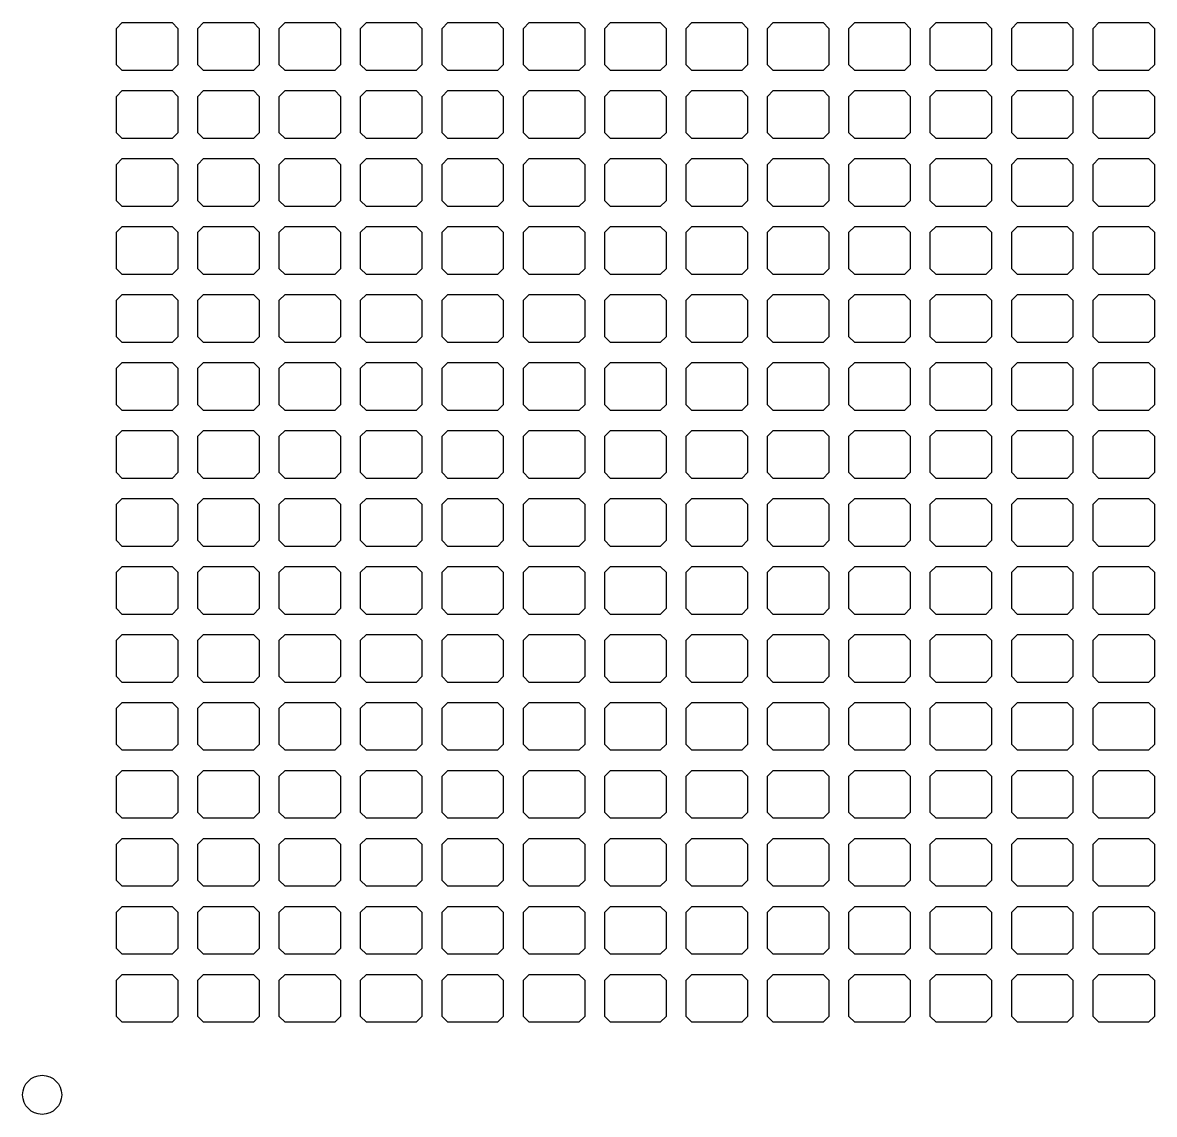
# Model space of a CAD drawing. Extents: x -774 to -659, y 133 to 248.
# Drawn here: x -773.8 to -714.7, y 132.7 to 189.7 of the extents above; entities that cross this region are included whole.
import ezdxf

# ---------------------------------------------------------------- set-up
doc = ezdxf.new("R2010")
doc.units = 0

msp = doc.modelspace()

# ---------------------------------------------------------------- linework, layer by layer
at = {"color": 1}
for points in [[(-768.618, 189.69), (-766.018, 189.69), (-765.718, 189.39), (-765.718, 187.49), (-766.018, 187.19), (-768.618, 187.19), (-768.918, 187.49), (-768.918, 189.39), (-768.618, 189.69)], [(-764.368, 189.69), (-761.768, 189.69), (-761.468, 189.39), (-761.468, 187.49), (-761.768, 187.19), (-764.368, 187.19), (-764.668, 187.49), (-764.668, 189.39), (-764.368, 189.69)], [(-760.118, 189.69), (-757.518, 189.69), (-757.218, 189.39), (-757.218, 187.49), (-757.518, 187.19), (-760.118, 187.19), (-760.418, 187.49), (-760.418, 189.39), (-760.118, 189.69)], [(-755.868, 189.69), (-753.268, 189.69), (-752.968, 189.39), (-752.968, 187.49), (-753.268, 187.19), (-755.868, 187.19), (-756.168, 187.49), (-756.168, 189.39), (-755.868, 189.69)], [(-751.618, 189.69), (-749.018, 189.69), (-748.718, 189.39), (-748.718, 187.49), (-749.018, 187.19), (-751.618, 187.19), (-751.918, 187.49), (-751.918, 189.39), (-751.618, 189.69)], [(-747.368, 189.69), (-744.768, 189.69), (-744.468, 189.39), (-744.468, 187.49), (-744.768, 187.19), (-747.368, 187.19), (-747.668, 187.49), (-747.668, 189.39), (-747.368, 189.69)], [(-743.118, 189.69), (-740.518, 189.69), (-740.218, 189.39), (-740.218, 187.49), (-740.518, 187.19), (-743.118, 187.19), (-743.418, 187.49), (-743.418, 189.39), (-743.118, 189.69)], [(-738.868, 189.69), (-736.268, 189.69), (-735.968, 189.39), (-735.968, 187.49), (-736.268, 187.19), (-738.868, 187.19), (-739.168, 187.49), (-739.168, 189.39), (-738.868, 189.69)], [(-734.618, 189.69), (-732.018, 189.69), (-731.718, 189.39), (-731.718, 187.49), (-732.018, 187.19), (-734.618, 187.19), (-734.918, 187.49), (-734.918, 189.39), (-734.618, 189.69)], [(-730.368, 189.69), (-727.768, 189.69), (-727.468, 189.39), (-727.468, 187.49), (-727.768, 187.19), (-730.368, 187.19), (-730.668, 187.49), (-730.668, 189.39), (-730.368, 189.69)], [(-726.118, 189.69), (-723.518, 189.69), (-723.218, 189.39), (-723.218, 187.49), (-723.518, 187.19), (-726.118, 187.19), (-726.418, 187.49), (-726.418, 189.39), (-726.118, 189.69)], [(-721.868, 189.69), (-719.268, 189.69), (-718.968, 189.39), (-718.968, 187.49), (-719.268, 187.19), (-721.868, 187.19), (-722.168, 187.49), (-722.168, 189.39), (-721.868, 189.69)], [(-717.618, 189.69), (-715.018, 189.69), (-714.718, 189.39), (-714.718, 187.49), (-715.018, 187.19), (-717.618, 187.19), (-717.918, 187.49), (-717.918, 189.39), (-717.618, 189.69)], [(-768.618, 186.14), (-766.018, 186.14), (-765.718, 185.84), (-765.718, 183.94), (-766.018, 183.64), (-768.618, 183.64), (-768.918, 183.94), (-768.918, 185.84), (-768.618, 186.14)], [(-764.368, 186.14), (-761.768, 186.14), (-761.468, 185.84), (-761.468, 183.94), (-761.768, 183.64), (-764.368, 183.64), (-764.668, 183.94), (-764.668, 185.84), (-764.368, 186.14)], [(-760.118, 186.14), (-757.518, 186.14), (-757.218, 185.84), (-757.218, 183.94), (-757.518, 183.64), (-760.118, 183.64), (-760.418, 183.94), (-760.418, 185.84), (-760.118, 186.14)], [(-755.868, 186.14), (-753.268, 186.14), (-752.968, 185.84), (-752.968, 183.94), (-753.268, 183.64), (-755.868, 183.64), (-756.168, 183.94), (-756.168, 185.84), (-755.868, 186.14)], [(-751.618, 186.14), (-749.018, 186.14), (-748.718, 185.84), (-748.718, 183.94), (-749.018, 183.64), (-751.618, 183.64), (-751.918, 183.94), (-751.918, 185.84), (-751.618, 186.14)], [(-747.368, 186.14), (-744.768, 186.14), (-744.468, 185.84), (-744.468, 183.94), (-744.768, 183.64), (-747.368, 183.64), (-747.668, 183.94), (-747.668, 185.84), (-747.368, 186.14)], [(-743.118, 186.14), (-740.518, 186.14), (-740.218, 185.84), (-740.218, 183.94), (-740.518, 183.64), (-743.118, 183.64), (-743.418, 183.94), (-743.418, 185.84), (-743.118, 186.14)], [(-738.868, 186.14), (-736.268, 186.14), (-735.968, 185.84), (-735.968, 183.94), (-736.268, 183.64), (-738.868, 183.64), (-739.168, 183.94), (-739.168, 185.84), (-738.868, 186.14)], [(-734.618, 186.14), (-732.018, 186.14), (-731.718, 185.84), (-731.718, 183.94), (-732.018, 183.64), (-734.618, 183.64), (-734.918, 183.94), (-734.918, 185.84), (-734.618, 186.14)], [(-730.368, 186.14), (-727.768, 186.14), (-727.468, 185.84), (-727.468, 183.94), (-727.768, 183.64), (-730.368, 183.64), (-730.668, 183.94), (-730.668, 185.84), (-730.368, 186.14)], [(-726.118, 186.14), (-723.518, 186.14), (-723.218, 185.84), (-723.218, 183.94), (-723.518, 183.64), (-726.118, 183.64), (-726.418, 183.94), (-726.418, 185.84), (-726.118, 186.14)], [(-721.868, 186.14), (-719.268, 186.14), (-718.968, 185.84), (-718.968, 183.94), (-719.268, 183.64), (-721.868, 183.64), (-722.168, 183.94), (-722.168, 185.84), (-721.868, 186.14)], [(-717.618, 186.14), (-715.018, 186.14), (-714.718, 185.84), (-714.718, 183.94), (-715.018, 183.64), (-717.618, 183.64), (-717.918, 183.94), (-717.918, 185.84), (-717.618, 186.14)], [(-768.618, 182.59), (-766.018, 182.59), (-765.718, 182.29), (-765.718, 180.39), (-766.018, 180.09), (-768.618, 180.09), (-768.918, 180.39), (-768.918, 182.29), (-768.618, 182.59)], [(-764.368, 182.59), (-761.768, 182.59), (-761.468, 182.29), (-761.468, 180.39), (-761.768, 180.09), (-764.368, 180.09), (-764.668, 180.39), (-764.668, 182.29), (-764.368, 182.59)], [(-760.118, 182.59), (-757.518, 182.59), (-757.218, 182.29), (-757.218, 180.39), (-757.518, 180.09), (-760.118, 180.09), (-760.418, 180.39), (-760.418, 182.29), (-760.118, 182.59)], [(-755.868, 182.59), (-753.268, 182.59), (-752.968, 182.29), (-752.968, 180.39), (-753.268, 180.09), (-755.868, 180.09), (-756.168, 180.39), (-756.168, 182.29), (-755.868, 182.59)], [(-751.618, 182.59), (-749.018, 182.59), (-748.718, 182.29), (-748.718, 180.39), (-749.018, 180.09), (-751.618, 180.09), (-751.918, 180.39), (-751.918, 182.29), (-751.618, 182.59)], [(-747.368, 182.59), (-744.768, 182.59), (-744.468, 182.29), (-744.468, 180.39), (-744.768, 180.09), (-747.368, 180.09), (-747.668, 180.39), (-747.668, 182.29), (-747.368, 182.59)], [(-743.118, 182.59), (-740.518, 182.59), (-740.218, 182.29), (-740.218, 180.39), (-740.518, 180.09), (-743.118, 180.09), (-743.418, 180.39), (-743.418, 182.29), (-743.118, 182.59)], [(-738.868, 182.59), (-736.268, 182.59), (-735.968, 182.29), (-735.968, 180.39), (-736.268, 180.09), (-738.868, 180.09), (-739.168, 180.39), (-739.168, 182.29), (-738.868, 182.59)], [(-734.618, 182.59), (-732.018, 182.59), (-731.718, 182.29), (-731.718, 180.39), (-732.018, 180.09), (-734.618, 180.09), (-734.918, 180.39), (-734.918, 182.29), (-734.618, 182.59)], [(-730.368, 182.59), (-727.768, 182.59), (-727.468, 182.29), (-727.468, 180.39), (-727.768, 180.09), (-730.368, 180.09), (-730.668, 180.39), (-730.668, 182.29), (-730.368, 182.59)], [(-726.118, 182.59), (-723.518, 182.59), (-723.218, 182.29), (-723.218, 180.39), (-723.518, 180.09), (-726.118, 180.09), (-726.418, 180.39), (-726.418, 182.29), (-726.118, 182.59)], [(-721.868, 182.59), (-719.268, 182.59), (-718.968, 182.29), (-718.968, 180.39), (-719.268, 180.09), (-721.868, 180.09), (-722.168, 180.39), (-722.168, 182.29), (-721.868, 182.59)], [(-717.618, 182.59), (-715.018, 182.59), (-714.718, 182.29), (-714.718, 180.39), (-715.018, 180.09), (-717.618, 180.09), (-717.918, 180.39), (-717.918, 182.29), (-717.618, 182.59)], [(-768.618, 179.04), (-766.018, 179.04), (-765.718, 178.74), (-765.718, 176.84), (-766.018, 176.54), (-768.618, 176.54), (-768.918, 176.84), (-768.918, 178.74), (-768.618, 179.04)], [(-764.368, 179.04), (-761.768, 179.04), (-761.468, 178.74), (-761.468, 176.84), (-761.768, 176.54), (-764.368, 176.54), (-764.668, 176.84), (-764.668, 178.74), (-764.368, 179.04)], [(-760.118, 179.04), (-757.518, 179.04), (-757.218, 178.74), (-757.218, 176.84), (-757.518, 176.54), (-760.118, 176.54), (-760.418, 176.84), (-760.418, 178.74), (-760.118, 179.04)], [(-755.868, 179.04), (-753.268, 179.04), (-752.968, 178.74), (-752.968, 176.84), (-753.268, 176.54), (-755.868, 176.54), (-756.168, 176.84), (-756.168, 178.74), (-755.868, 179.04)], [(-751.618, 179.04), (-749.018, 179.04), (-748.718, 178.74), (-748.718, 176.84), (-749.018, 176.54), (-751.618, 176.54), (-751.918, 176.84), (-751.918, 178.74), (-751.618, 179.04)], [(-747.368, 179.04), (-744.768, 179.04), (-744.468, 178.74), (-744.468, 176.84), (-744.768, 176.54), (-747.368, 176.54), (-747.668, 176.84), (-747.668, 178.74), (-747.368, 179.04)], [(-743.118, 179.04), (-740.518, 179.04), (-740.218, 178.74), (-740.218, 176.84), (-740.518, 176.54), (-743.118, 176.54), (-743.418, 176.84), (-743.418, 178.74), (-743.118, 179.04)], [(-738.868, 179.04), (-736.268, 179.04), (-735.968, 178.74), (-735.968, 176.84), (-736.268, 176.54), (-738.868, 176.54), (-739.168, 176.84), (-739.168, 178.74), (-738.868, 179.04)], [(-734.618, 179.04), (-732.018, 179.04), (-731.718, 178.74), (-731.718, 176.84), (-732.018, 176.54), (-734.618, 176.54), (-734.918, 176.84), (-734.918, 178.74), (-734.618, 179.04)], [(-730.368, 179.04), (-727.768, 179.04), (-727.468, 178.74), (-727.468, 176.84), (-727.768, 176.54), (-730.368, 176.54), (-730.668, 176.84), (-730.668, 178.74), (-730.368, 179.04)], [(-726.118, 179.04), (-723.518, 179.04), (-723.218, 178.74), (-723.218, 176.84), (-723.518, 176.54), (-726.118, 176.54), (-726.418, 176.84), (-726.418, 178.74), (-726.118, 179.04)], [(-721.868, 179.04), (-719.268, 179.04), (-718.968, 178.74), (-718.968, 176.84), (-719.268, 176.54), (-721.868, 176.54), (-722.168, 176.84), (-722.168, 178.74), (-721.868, 179.04)], [(-717.618, 179.04), (-715.018, 179.04), (-714.718, 178.74), (-714.718, 176.84), (-715.018, 176.54), (-717.618, 176.54), (-717.918, 176.84), (-717.918, 178.74), (-717.618, 179.04)], [(-768.618, 175.49), (-766.018, 175.49), (-765.718, 175.19), (-765.718, 173.29), (-766.018, 172.99), (-768.618, 172.99), (-768.918, 173.29), (-768.918, 175.19), (-768.618, 175.49)], [(-764.368, 175.49), (-761.768, 175.49), (-761.468, 175.19), (-761.468, 173.29), (-761.768, 172.99), (-764.368, 172.99), (-764.668, 173.29), (-764.668, 175.19), (-764.368, 175.49)], [(-760.118, 175.49), (-757.518, 175.49), (-757.218, 175.19), (-757.218, 173.29), (-757.518, 172.99), (-760.118, 172.99), (-760.418, 173.29), (-760.418, 175.19), (-760.118, 175.49)], [(-755.868, 175.49), (-753.268, 175.49), (-752.968, 175.19), (-752.968, 173.29), (-753.268, 172.99), (-755.868, 172.99), (-756.168, 173.29), (-756.168, 175.19), (-755.868, 175.49)], [(-751.618, 175.49), (-749.018, 175.49), (-748.718, 175.19), (-748.718, 173.29), (-749.018, 172.99), (-751.618, 172.99), (-751.918, 173.29), (-751.918, 175.19), (-751.618, 175.49)], [(-747.368, 175.49), (-744.768, 175.49), (-744.468, 175.19), (-744.468, 173.29), (-744.768, 172.99), (-747.368, 172.99), (-747.668, 173.29), (-747.668, 175.19), (-747.368, 175.49)], [(-743.118, 175.49), (-740.518, 175.49), (-740.218, 175.19), (-740.218, 173.29), (-740.518, 172.99), (-743.118, 172.99), (-743.418, 173.29), (-743.418, 175.19), (-743.118, 175.49)], [(-738.868, 175.49), (-736.268, 175.49), (-735.968, 175.19), (-735.968, 173.29), (-736.268, 172.99), (-738.868, 172.99), (-739.168, 173.29), (-739.168, 175.19), (-738.868, 175.49)], [(-734.618, 175.49), (-732.018, 175.49), (-731.718, 175.19), (-731.718, 173.29), (-732.018, 172.99), (-734.618, 172.99), (-734.918, 173.29), (-734.918, 175.19), (-734.618, 175.49)], [(-730.368, 175.49), (-727.768, 175.49), (-727.468, 175.19), (-727.468, 173.29), (-727.768, 172.99), (-730.368, 172.99), (-730.668, 173.29), (-730.668, 175.19), (-730.368, 175.49)], [(-726.118, 175.49), (-723.518, 175.49), (-723.218, 175.19), (-723.218, 173.29), (-723.518, 172.99), (-726.118, 172.99), (-726.418, 173.29), (-726.418, 175.19), (-726.118, 175.49)], [(-721.868, 175.49), (-719.268, 175.49), (-718.968, 175.19), (-718.968, 173.29), (-719.268, 172.99), (-721.868, 172.99), (-722.168, 173.29), (-722.168, 175.19), (-721.868, 175.49)], [(-717.618, 175.49), (-715.018, 175.49), (-714.718, 175.19), (-714.718, 173.29), (-715.018, 172.99), (-717.618, 172.99), (-717.918, 173.29), (-717.918, 175.19), (-717.618, 175.49)], [(-768.618, 171.94), (-766.018, 171.94), (-765.718, 171.64), (-765.718, 169.74), (-766.018, 169.44), (-768.618, 169.44), (-768.918, 169.74), (-768.918, 171.64), (-768.618, 171.94)], [(-764.368, 171.94), (-761.768, 171.94), (-761.468, 171.64), (-761.468, 169.74), (-761.768, 169.44), (-764.368, 169.44), (-764.668, 169.74), (-764.668, 171.64), (-764.368, 171.94)], [(-760.118, 171.94), (-757.518, 171.94), (-757.218, 171.64), (-757.218, 169.74), (-757.518, 169.44), (-760.118, 169.44), (-760.418, 169.74), (-760.418, 171.64), (-760.118, 171.94)], [(-755.868, 171.94), (-753.268, 171.94), (-752.968, 171.64), (-752.968, 169.74), (-753.268, 169.44), (-755.868, 169.44), (-756.168, 169.74), (-756.168, 171.64), (-755.868, 171.94)], [(-751.618, 171.94), (-749.018, 171.94), (-748.718, 171.64), (-748.718, 169.74), (-749.018, 169.44), (-751.618, 169.44), (-751.918, 169.74), (-751.918, 171.64), (-751.618, 171.94)], [(-747.368, 171.94), (-744.768, 171.94), (-744.468, 171.64), (-744.468, 169.74), (-744.768, 169.44), (-747.368, 169.44), (-747.668, 169.74), (-747.668, 171.64), (-747.368, 171.94)], [(-743.118, 171.94), (-740.518, 171.94), (-740.218, 171.64), (-740.218, 169.74), (-740.518, 169.44), (-743.118, 169.44), (-743.418, 169.74), (-743.418, 171.64), (-743.118, 171.94)], [(-738.868, 171.94), (-736.268, 171.94), (-735.968, 171.64), (-735.968, 169.74), (-736.268, 169.44), (-738.868, 169.44), (-739.168, 169.74), (-739.168, 171.64), (-738.868, 171.94)], [(-734.618, 171.94), (-732.018, 171.94), (-731.718, 171.64), (-731.718, 169.74), (-732.018, 169.44), (-734.618, 169.44), (-734.918, 169.74), (-734.918, 171.64), (-734.618, 171.94)], [(-730.368, 171.94), (-727.768, 171.94), (-727.468, 171.64), (-727.468, 169.74), (-727.768, 169.44), (-730.368, 169.44), (-730.668, 169.74), (-730.668, 171.64), (-730.368, 171.94)], [(-726.118, 171.94), (-723.518, 171.94), (-723.218, 171.64), (-723.218, 169.74), (-723.518, 169.44), (-726.118, 169.44), (-726.418, 169.74), (-726.418, 171.64), (-726.118, 171.94)], [(-721.868, 171.94), (-719.268, 171.94), (-718.968, 171.64), (-718.968, 169.74), (-719.268, 169.44), (-721.868, 169.44), (-722.168, 169.74), (-722.168, 171.64), (-721.868, 171.94)], [(-717.618, 171.94), (-715.018, 171.94), (-714.718, 171.64), (-714.718, 169.74), (-715.018, 169.44), (-717.618, 169.44), (-717.918, 169.74), (-717.918, 171.64), (-717.618, 171.94)], [(-768.618, 168.39), (-766.018, 168.39), (-765.718, 168.09), (-765.718, 166.19), (-766.018, 165.89), (-768.618, 165.89), (-768.918, 166.19), (-768.918, 168.09), (-768.618, 168.39)], [(-764.368, 168.39), (-761.768, 168.39), (-761.468, 168.09), (-761.468, 166.19), (-761.768, 165.89), (-764.368, 165.89), (-764.668, 166.19), (-764.668, 168.09), (-764.368, 168.39)], [(-760.118, 168.39), (-757.518, 168.39), (-757.218, 168.09), (-757.218, 166.19), (-757.518, 165.89), (-760.118, 165.89), (-760.418, 166.19), (-760.418, 168.09), (-760.118, 168.39)], [(-755.868, 168.39), (-753.268, 168.39), (-752.968, 168.09), (-752.968, 166.19), (-753.268, 165.89), (-755.868, 165.89), (-756.168, 166.19), (-756.168, 168.09), (-755.868, 168.39)], [(-751.618, 168.39), (-749.018, 168.39), (-748.718, 168.09), (-748.718, 166.19), (-749.018, 165.89), (-751.618, 165.89), (-751.918, 166.19), (-751.918, 168.09), (-751.618, 168.39)], [(-747.368, 168.39), (-744.768, 168.39), (-744.468, 168.09), (-744.468, 166.19), (-744.768, 165.89), (-747.368, 165.89), (-747.668, 166.19), (-747.668, 168.09), (-747.368, 168.39)], [(-743.118, 168.39), (-740.518, 168.39), (-740.218, 168.09), (-740.218, 166.19), (-740.518, 165.89), (-743.118, 165.89), (-743.418, 166.19), (-743.418, 168.09), (-743.118, 168.39)], [(-738.868, 168.39), (-736.268, 168.39), (-735.968, 168.09), (-735.968, 166.19), (-736.268, 165.89), (-738.868, 165.89), (-739.168, 166.19), (-739.168, 168.09), (-738.868, 168.39)], [(-734.618, 168.39), (-732.018, 168.39), (-731.718, 168.09), (-731.718, 166.19), (-732.018, 165.89), (-734.618, 165.89), (-734.918, 166.19), (-734.918, 168.09), (-734.618, 168.39)], [(-730.368, 168.39), (-727.768, 168.39), (-727.468, 168.09), (-727.468, 166.19), (-727.768, 165.89), (-730.368, 165.89), (-730.668, 166.19), (-730.668, 168.09), (-730.368, 168.39)], [(-726.118, 168.39), (-723.518, 168.39), (-723.218, 168.09), (-723.218, 166.19), (-723.518, 165.89), (-726.118, 165.89), (-726.418, 166.19), (-726.418, 168.09), (-726.118, 168.39)], [(-721.868, 168.39), (-719.268, 168.39), (-718.968, 168.09), (-718.968, 166.19), (-719.268, 165.89), (-721.868, 165.89), (-722.168, 166.19), (-722.168, 168.09), (-721.868, 168.39)], [(-717.618, 168.39), (-715.018, 168.39), (-714.718, 168.09), (-714.718, 166.19), (-715.018, 165.89), (-717.618, 165.89), (-717.918, 166.19), (-717.918, 168.09), (-717.618, 168.39)], [(-768.618, 164.84), (-766.018, 164.84), (-765.718, 164.54), (-765.718, 162.64), (-766.018, 162.34), (-768.618, 162.34), (-768.918, 162.64), (-768.918, 164.54), (-768.618, 164.84)], [(-764.368, 164.84), (-761.768, 164.84), (-761.468, 164.54), (-761.468, 162.64), (-761.768, 162.34), (-764.368, 162.34), (-764.668, 162.64), (-764.668, 164.54), (-764.368, 164.84)], [(-760.118, 164.84), (-757.518, 164.84), (-757.218, 164.54), (-757.218, 162.64), (-757.518, 162.34), (-760.118, 162.34), (-760.418, 162.64), (-760.418, 164.54), (-760.118, 164.84)], [(-755.868, 164.84), (-753.268, 164.84), (-752.968, 164.54), (-752.968, 162.64), (-753.268, 162.34), (-755.868, 162.34), (-756.168, 162.64), (-756.168, 164.54), (-755.868, 164.84)], [(-751.618, 164.84), (-749.018, 164.84), (-748.718, 164.54), (-748.718, 162.64), (-749.018, 162.34), (-751.618, 162.34), (-751.918, 162.64), (-751.918, 164.54), (-751.618, 164.84)], [(-747.368, 164.84), (-744.768, 164.84), (-744.468, 164.54), (-744.468, 162.64), (-744.768, 162.34), (-747.368, 162.34), (-747.668, 162.64), (-747.668, 164.54), (-747.368, 164.84)], [(-743.118, 164.84), (-740.518, 164.84), (-740.218, 164.54), (-740.218, 162.64), (-740.518, 162.34), (-743.118, 162.34), (-743.418, 162.64), (-743.418, 164.54), (-743.118, 164.84)], [(-738.868, 164.84), (-736.268, 164.84), (-735.968, 164.54), (-735.968, 162.64), (-736.268, 162.34), (-738.868, 162.34), (-739.168, 162.64), (-739.168, 164.54), (-738.868, 164.84)], [(-734.618, 164.84), (-732.018, 164.84), (-731.718, 164.54), (-731.718, 162.64), (-732.018, 162.34), (-734.618, 162.34), (-734.918, 162.64), (-734.918, 164.54), (-734.618, 164.84)], [(-730.368, 164.84), (-727.768, 164.84), (-727.468, 164.54), (-727.468, 162.64), (-727.768, 162.34), (-730.368, 162.34), (-730.668, 162.64), (-730.668, 164.54), (-730.368, 164.84)], [(-726.118, 164.84), (-723.518, 164.84), (-723.218, 164.54), (-723.218, 162.64), (-723.518, 162.34), (-726.118, 162.34), (-726.418, 162.64), (-726.418, 164.54), (-726.118, 164.84)], [(-721.868, 164.84), (-719.268, 164.84), (-718.968, 164.54), (-718.968, 162.64), (-719.268, 162.34), (-721.868, 162.34), (-722.168, 162.64), (-722.168, 164.54), (-721.868, 164.84)], [(-717.618, 164.84), (-715.018, 164.84), (-714.718, 164.54), (-714.718, 162.64), (-715.018, 162.34), (-717.618, 162.34), (-717.918, 162.64), (-717.918, 164.54), (-717.618, 164.84)], [(-768.618, 161.29), (-766.018, 161.29), (-765.718, 160.99), (-765.718, 159.09), (-766.018, 158.79), (-768.618, 158.79), (-768.918, 159.09), (-768.918, 160.99), (-768.618, 161.29)], [(-764.368, 161.29), (-761.768, 161.29), (-761.468, 160.99), (-761.468, 159.09), (-761.768, 158.79), (-764.368, 158.79), (-764.668, 159.09), (-764.668, 160.99), (-764.368, 161.29)], [(-760.118, 161.29), (-757.518, 161.29), (-757.218, 160.99), (-757.218, 159.09), (-757.518, 158.79), (-760.118, 158.79), (-760.418, 159.09), (-760.418, 160.99), (-760.118, 161.29)], [(-755.868, 161.29), (-753.268, 161.29), (-752.968, 160.99), (-752.968, 159.09), (-753.268, 158.79), (-755.868, 158.79), (-756.168, 159.09), (-756.168, 160.99), (-755.868, 161.29)], [(-751.618, 161.29), (-749.018, 161.29), (-748.718, 160.99), (-748.718, 159.09), (-749.018, 158.79), (-751.618, 158.79), (-751.918, 159.09), (-751.918, 160.99), (-751.618, 161.29)], [(-747.368, 161.29), (-744.768, 161.29), (-744.468, 160.99), (-744.468, 159.09), (-744.768, 158.79), (-747.368, 158.79), (-747.668, 159.09), (-747.668, 160.99), (-747.368, 161.29)], [(-743.118, 161.29), (-740.518, 161.29), (-740.218, 160.99), (-740.218, 159.09), (-740.518, 158.79), (-743.118, 158.79), (-743.418, 159.09), (-743.418, 160.99), (-743.118, 161.29)], [(-738.868, 161.29), (-736.268, 161.29), (-735.968, 160.99), (-735.968, 159.09), (-736.268, 158.79), (-738.868, 158.79), (-739.168, 159.09), (-739.168, 160.99), (-738.868, 161.29)], [(-734.618, 161.29), (-732.018, 161.29), (-731.718, 160.99), (-731.718, 159.09), (-732.018, 158.79), (-734.618, 158.79), (-734.918, 159.09), (-734.918, 160.99), (-734.618, 161.29)], [(-730.368, 161.29), (-727.768, 161.29), (-727.468, 160.99), (-727.468, 159.09), (-727.768, 158.79), (-730.368, 158.79), (-730.668, 159.09), (-730.668, 160.99), (-730.368, 161.29)], [(-726.118, 161.29), (-723.518, 161.29), (-723.218, 160.99), (-723.218, 159.09), (-723.518, 158.79), (-726.118, 158.79), (-726.418, 159.09), (-726.418, 160.99), (-726.118, 161.29)], [(-721.868, 161.29), (-719.268, 161.29), (-718.968, 160.99), (-718.968, 159.09), (-719.268, 158.79), (-721.868, 158.79), (-722.168, 159.09), (-722.168, 160.99), (-721.868, 161.29)], [(-717.618, 161.29), (-715.018, 161.29), (-714.718, 160.99), (-714.718, 159.09), (-715.018, 158.79), (-717.618, 158.79), (-717.918, 159.09), (-717.918, 160.99), (-717.618, 161.29)], [(-768.618, 157.74), (-766.018, 157.74), (-765.718, 157.44), (-765.718, 155.54), (-766.018, 155.24), (-768.618, 155.24), (-768.918, 155.54), (-768.918, 157.44), (-768.618, 157.74)], [(-764.368, 157.74), (-761.768, 157.74), (-761.468, 157.44), (-761.468, 155.54), (-761.768, 155.24), (-764.368, 155.24), (-764.668, 155.54), (-764.668, 157.44), (-764.368, 157.74)], [(-760.118, 157.74), (-757.518, 157.74), (-757.218, 157.44), (-757.218, 155.54), (-757.518, 155.24), (-760.118, 155.24), (-760.418, 155.54), (-760.418, 157.44), (-760.118, 157.74)], [(-755.868, 157.74), (-753.268, 157.74), (-752.968, 157.44), (-752.968, 155.54), (-753.268, 155.24), (-755.868, 155.24), (-756.168, 155.54), (-756.168, 157.44), (-755.868, 157.74)], [(-751.618, 157.74), (-749.018, 157.74), (-748.718, 157.44), (-748.718, 155.54), (-749.018, 155.24), (-751.618, 155.24), (-751.918, 155.54), (-751.918, 157.44), (-751.618, 157.74)], [(-747.368, 157.74), (-744.768, 157.74), (-744.468, 157.44), (-744.468, 155.54), (-744.768, 155.24), (-747.368, 155.24), (-747.668, 155.54), (-747.668, 157.44), (-747.368, 157.74)], [(-743.118, 157.74), (-740.518, 157.74), (-740.218, 157.44), (-740.218, 155.54), (-740.518, 155.24), (-743.118, 155.24), (-743.418, 155.54), (-743.418, 157.44), (-743.118, 157.74)], [(-738.868, 157.74), (-736.268, 157.74), (-735.968, 157.44), (-735.968, 155.54), (-736.268, 155.24), (-738.868, 155.24), (-739.168, 155.54), (-739.168, 157.44), (-738.868, 157.74)], [(-734.618, 157.74), (-732.018, 157.74), (-731.718, 157.44), (-731.718, 155.54), (-732.018, 155.24), (-734.618, 155.24), (-734.918, 155.54), (-734.918, 157.44), (-734.618, 157.74)], [(-730.368, 157.74), (-727.768, 157.74), (-727.468, 157.44), (-727.468, 155.54), (-727.768, 155.24), (-730.368, 155.24), (-730.668, 155.54), (-730.668, 157.44), (-730.368, 157.74)], [(-726.118, 157.74), (-723.518, 157.74), (-723.218, 157.44), (-723.218, 155.54), (-723.518, 155.24), (-726.118, 155.24), (-726.418, 155.54), (-726.418, 157.44), (-726.118, 157.74)], [(-721.868, 157.74), (-719.268, 157.74), (-718.968, 157.44), (-718.968, 155.54), (-719.268, 155.24), (-721.868, 155.24), (-722.168, 155.54), (-722.168, 157.44), (-721.868, 157.74)], [(-717.618, 157.74), (-715.018, 157.74), (-714.718, 157.44), (-714.718, 155.54), (-715.018, 155.24), (-717.618, 155.24), (-717.918, 155.54), (-717.918, 157.44), (-717.618, 157.74)], [(-768.618, 154.19), (-766.018, 154.19), (-765.718, 153.89), (-765.718, 151.99), (-766.018, 151.69), (-768.618, 151.69), (-768.918, 151.99), (-768.918, 153.89), (-768.618, 154.19)], [(-764.368, 154.19), (-761.768, 154.19), (-761.468, 153.89), (-761.468, 151.99), (-761.768, 151.69), (-764.368, 151.69), (-764.668, 151.99), (-764.668, 153.89), (-764.368, 154.19)], [(-760.118, 154.19), (-757.518, 154.19), (-757.218, 153.89), (-757.218, 151.99), (-757.518, 151.69), (-760.118, 151.69), (-760.418, 151.99), (-760.418, 153.89), (-760.118, 154.19)], [(-755.868, 154.19), (-753.268, 154.19), (-752.968, 153.89), (-752.968, 151.99), (-753.268, 151.69), (-755.868, 151.69), (-756.168, 151.99), (-756.168, 153.89), (-755.868, 154.19)], [(-751.618, 154.19), (-749.018, 154.19), (-748.718, 153.89), (-748.718, 151.99), (-749.018, 151.69), (-751.618, 151.69), (-751.918, 151.99), (-751.918, 153.89), (-751.618, 154.19)], [(-747.368, 154.19), (-744.768, 154.19), (-744.468, 153.89), (-744.468, 151.99), (-744.768, 151.69), (-747.368, 151.69), (-747.668, 151.99), (-747.668, 153.89), (-747.368, 154.19)], [(-743.118, 154.19), (-740.518, 154.19), (-740.218, 153.89), (-740.218, 151.99), (-740.518, 151.69), (-743.118, 151.69), (-743.418, 151.99), (-743.418, 153.89), (-743.118, 154.19)], [(-738.868, 154.19), (-736.268, 154.19), (-735.968, 153.89), (-735.968, 151.99), (-736.268, 151.69), (-738.868, 151.69), (-739.168, 151.99), (-739.168, 153.89), (-738.868, 154.19)], [(-734.618, 154.19), (-732.018, 154.19), (-731.718, 153.89), (-731.718, 151.99), (-732.018, 151.69), (-734.618, 151.69), (-734.918, 151.99), (-734.918, 153.89), (-734.618, 154.19)], [(-730.368, 154.19), (-727.768, 154.19), (-727.468, 153.89), (-727.468, 151.99), (-727.768, 151.69), (-730.368, 151.69), (-730.668, 151.99), (-730.668, 153.89), (-730.368, 154.19)], [(-726.118, 154.19), (-723.518, 154.19), (-723.218, 153.89), (-723.218, 151.99), (-723.518, 151.69), (-726.118, 151.69), (-726.418, 151.99), (-726.418, 153.89), (-726.118, 154.19)], [(-721.868, 154.19), (-719.268, 154.19), (-718.968, 153.89), (-718.968, 151.99), (-719.268, 151.69), (-721.868, 151.69), (-722.168, 151.99), (-722.168, 153.89), (-721.868, 154.19)], [(-717.618, 154.19), (-715.018, 154.19), (-714.718, 153.89), (-714.718, 151.99), (-715.018, 151.69), (-717.618, 151.69), (-717.918, 151.99), (-717.918, 153.89), (-717.618, 154.19)], [(-768.618, 150.64), (-766.018, 150.64), (-765.718, 150.34), (-765.718, 148.44), (-766.018, 148.14), (-768.618, 148.14), (-768.918, 148.44), (-768.918, 150.34), (-768.618, 150.64)], [(-764.368, 150.64), (-761.768, 150.64), (-761.468, 150.34), (-761.468, 148.44), (-761.768, 148.14), (-764.368, 148.14), (-764.668, 148.44), (-764.668, 150.34), (-764.368, 150.64)], [(-760.118, 150.64), (-757.518, 150.64), (-757.218, 150.34), (-757.218, 148.44), (-757.518, 148.14), (-760.118, 148.14), (-760.418, 148.44), (-760.418, 150.34), (-760.118, 150.64)], [(-755.868, 150.64), (-753.268, 150.64), (-752.968, 150.34), (-752.968, 148.44), (-753.268, 148.14), (-755.868, 148.14), (-756.168, 148.44), (-756.168, 150.34), (-755.868, 150.64)], [(-751.618, 150.64), (-749.018, 150.64), (-748.718, 150.34), (-748.718, 148.44), (-749.018, 148.14), (-751.618, 148.14), (-751.918, 148.44), (-751.918, 150.34), (-751.618, 150.64)], [(-747.368, 150.64), (-744.768, 150.64), (-744.468, 150.34), (-744.468, 148.44), (-744.768, 148.14), (-747.368, 148.14), (-747.668, 148.44), (-747.668, 150.34), (-747.368, 150.64)], [(-743.118, 150.64), (-740.518, 150.64), (-740.218, 150.34), (-740.218, 148.44), (-740.518, 148.14), (-743.118, 148.14), (-743.418, 148.44), (-743.418, 150.34), (-743.118, 150.64)], [(-738.868, 150.64), (-736.268, 150.64), (-735.968, 150.34), (-735.968, 148.44), (-736.268, 148.14), (-738.868, 148.14), (-739.168, 148.44), (-739.168, 150.34), (-738.868, 150.64)], [(-734.618, 150.64), (-732.018, 150.64), (-731.718, 150.34), (-731.718, 148.44), (-732.018, 148.14), (-734.618, 148.14), (-734.918, 148.44), (-734.918, 150.34), (-734.618, 150.64)], [(-730.368, 150.64), (-727.768, 150.64), (-727.468, 150.34), (-727.468, 148.44), (-727.768, 148.14), (-730.368, 148.14), (-730.668, 148.44), (-730.668, 150.34), (-730.368, 150.64)], [(-726.118, 150.64), (-723.518, 150.64), (-723.218, 150.34), (-723.218, 148.44), (-723.518, 148.14), (-726.118, 148.14), (-726.418, 148.44), (-726.418, 150.34), (-726.118, 150.64)], [(-721.868, 150.64), (-719.268, 150.64), (-718.968, 150.34), (-718.968, 148.44), (-719.268, 148.14), (-721.868, 148.14), (-722.168, 148.44), (-722.168, 150.34), (-721.868, 150.64)], [(-717.618, 150.64), (-715.018, 150.64), (-714.718, 150.34), (-714.718, 148.44), (-715.018, 148.14), (-717.618, 148.14), (-717.918, 148.44), (-717.918, 150.34), (-717.618, 150.64)], [(-768.618, 147.09), (-766.018, 147.09), (-765.718, 146.79), (-765.718, 144.89), (-766.018, 144.59), (-768.618, 144.59), (-768.918, 144.89), (-768.918, 146.79), (-768.618, 147.09)], [(-764.368, 147.09), (-761.768, 147.09), (-761.468, 146.79), (-761.468, 144.89), (-761.768, 144.59), (-764.368, 144.59), (-764.668, 144.89), (-764.668, 146.79), (-764.368, 147.09)], [(-760.118, 147.09), (-757.518, 147.09), (-757.218, 146.79), (-757.218, 144.89), (-757.518, 144.59), (-760.118, 144.59), (-760.418, 144.89), (-760.418, 146.79), (-760.118, 147.09)], [(-755.868, 147.09), (-753.268, 147.09), (-752.968, 146.79), (-752.968, 144.89), (-753.268, 144.59), (-755.868, 144.59), (-756.168, 144.89), (-756.168, 146.79), (-755.868, 147.09)], [(-751.618, 147.09), (-749.018, 147.09), (-748.718, 146.79), (-748.718, 144.89), (-749.018, 144.59), (-751.618, 144.59), (-751.918, 144.89), (-751.918, 146.79), (-751.618, 147.09)], [(-747.368, 147.09), (-744.768, 147.09), (-744.468, 146.79), (-744.468, 144.89), (-744.768, 144.59), (-747.368, 144.59), (-747.668, 144.89), (-747.668, 146.79), (-747.368, 147.09)], [(-743.118, 147.09), (-740.518, 147.09), (-740.218, 146.79), (-740.218, 144.89), (-740.518, 144.59), (-743.118, 144.59), (-743.418, 144.89), (-743.418, 146.79), (-743.118, 147.09)], [(-738.868, 147.09), (-736.268, 147.09), (-735.968, 146.79), (-735.968, 144.89), (-736.268, 144.59), (-738.868, 144.59), (-739.168, 144.89), (-739.168, 146.79), (-738.868, 147.09)], [(-734.618, 147.09), (-732.018, 147.09), (-731.718, 146.79), (-731.718, 144.89), (-732.018, 144.59), (-734.618, 144.59), (-734.918, 144.89), (-734.918, 146.79), (-734.618, 147.09)], [(-730.368, 147.09), (-727.768, 147.09), (-727.468, 146.79), (-727.468, 144.89), (-727.768, 144.59), (-730.368, 144.59), (-730.668, 144.89), (-730.668, 146.79), (-730.368, 147.09)], [(-726.118, 147.09), (-723.518, 147.09), (-723.218, 146.79), (-723.218, 144.89), (-723.518, 144.59), (-726.118, 144.59), (-726.418, 144.89), (-726.418, 146.79), (-726.118, 147.09)], [(-721.868, 147.09), (-719.268, 147.09), (-718.968, 146.79), (-718.968, 144.89), (-719.268, 144.59), (-721.868, 144.59), (-722.168, 144.89), (-722.168, 146.79), (-721.868, 147.09)], [(-717.618, 147.09), (-715.018, 147.09), (-714.718, 146.79), (-714.718, 144.89), (-715.018, 144.59), (-717.618, 144.59), (-717.918, 144.89), (-717.918, 146.79), (-717.618, 147.09)], [(-768.618, 143.54), (-766.018, 143.54), (-765.718, 143.24), (-765.718, 141.34), (-766.018, 141.04), (-768.618, 141.04), (-768.918, 141.34), (-768.918, 143.24), (-768.618, 143.54)], [(-764.368, 143.54), (-761.768, 143.54), (-761.468, 143.24), (-761.468, 141.34), (-761.768, 141.04), (-764.368, 141.04), (-764.668, 141.34), (-764.668, 143.24), (-764.368, 143.54)], [(-760.118, 143.54), (-757.518, 143.54), (-757.218, 143.24), (-757.218, 141.34), (-757.518, 141.04), (-760.118, 141.04), (-760.418, 141.34), (-760.418, 143.24), (-760.118, 143.54)], [(-755.868, 143.54), (-753.268, 143.54), (-752.968, 143.24), (-752.968, 141.34), (-753.268, 141.04), (-755.868, 141.04), (-756.168, 141.34), (-756.168, 143.24), (-755.868, 143.54)], [(-751.618, 143.54), (-749.018, 143.54), (-748.718, 143.24), (-748.718, 141.34), (-749.018, 141.04), (-751.618, 141.04), (-751.918, 141.34), (-751.918, 143.24), (-751.618, 143.54)], [(-747.368, 143.54), (-744.768, 143.54), (-744.468, 143.24), (-744.468, 141.34), (-744.768, 141.04), (-747.368, 141.04), (-747.668, 141.34), (-747.668, 143.24), (-747.368, 143.54)], [(-743.118, 143.54), (-740.518, 143.54), (-740.218, 143.24), (-740.218, 141.34), (-740.518, 141.04), (-743.118, 141.04), (-743.418, 141.34), (-743.418, 143.24), (-743.118, 143.54)], [(-738.868, 143.54), (-736.268, 143.54), (-735.968, 143.24), (-735.968, 141.34), (-736.268, 141.04), (-738.868, 141.04), (-739.168, 141.34), (-739.168, 143.24), (-738.868, 143.54)], [(-734.618, 143.54), (-732.018, 143.54), (-731.718, 143.24), (-731.718, 141.34), (-732.018, 141.04), (-734.618, 141.04), (-734.918, 141.34), (-734.918, 143.24), (-734.618, 143.54)], [(-730.368, 143.54), (-727.768, 143.54), (-727.468, 143.24), (-727.468, 141.34), (-727.768, 141.04), (-730.368, 141.04), (-730.668, 141.34), (-730.668, 143.24), (-730.368, 143.54)], [(-726.118, 143.54), (-723.518, 143.54), (-723.218, 143.24), (-723.218, 141.34), (-723.518, 141.04), (-726.118, 141.04), (-726.418, 141.34), (-726.418, 143.24), (-726.118, 143.54)], [(-721.868, 143.54), (-719.268, 143.54), (-718.968, 143.24), (-718.968, 141.34), (-719.268, 141.04), (-721.868, 141.04), (-722.168, 141.34), (-722.168, 143.24), (-721.868, 143.54)], [(-717.618, 143.54), (-715.018, 143.54), (-714.718, 143.24), (-714.718, 141.34), (-715.018, 141.04), (-717.618, 141.04), (-717.918, 141.34), (-717.918, 143.24), (-717.618, 143.54)], [(-768.618, 139.99), (-766.018, 139.99), (-765.718, 139.69), (-765.718, 137.79), (-766.018, 137.49), (-768.618, 137.49), (-768.918, 137.79), (-768.918, 139.69), (-768.618, 139.99)], [(-764.368, 139.99), (-761.768, 139.99), (-761.468, 139.69), (-761.468, 137.79), (-761.768, 137.49), (-764.368, 137.49), (-764.668, 137.79), (-764.668, 139.69), (-764.368, 139.99)], [(-760.118, 139.99), (-757.518, 139.99), (-757.218, 139.69), (-757.218, 137.79), (-757.518, 137.49), (-760.118, 137.49), (-760.418, 137.79), (-760.418, 139.69), (-760.118, 139.99)], [(-755.868, 139.99), (-753.268, 139.99), (-752.968, 139.69), (-752.968, 137.79), (-753.268, 137.49), (-755.868, 137.49), (-756.168, 137.79), (-756.168, 139.69), (-755.868, 139.99)], [(-751.618, 139.99), (-749.018, 139.99), (-748.718, 139.69), (-748.718, 137.79), (-749.018, 137.49), (-751.618, 137.49), (-751.918, 137.79), (-751.918, 139.69), (-751.618, 139.99)], [(-747.368, 139.99), (-744.768, 139.99), (-744.468, 139.69), (-744.468, 137.79), (-744.768, 137.49), (-747.368, 137.49), (-747.668, 137.79), (-747.668, 139.69), (-747.368, 139.99)], [(-743.118, 139.99), (-740.518, 139.99), (-740.218, 139.69), (-740.218, 137.79), (-740.518, 137.49), (-743.118, 137.49), (-743.418, 137.79), (-743.418, 139.69), (-743.118, 139.99)], [(-738.868, 139.99), (-736.268, 139.99), (-735.968, 139.69), (-735.968, 137.79), (-736.268, 137.49), (-738.868, 137.49), (-739.168, 137.79), (-739.168, 139.69), (-738.868, 139.99)], [(-734.618, 139.99), (-732.018, 139.99), (-731.718, 139.69), (-731.718, 137.79), (-732.018, 137.49), (-734.618, 137.49), (-734.918, 137.79), (-734.918, 139.69), (-734.618, 139.99)], [(-730.368, 139.99), (-727.768, 139.99), (-727.468, 139.69), (-727.468, 137.79), (-727.768, 137.49), (-730.368, 137.49), (-730.668, 137.79), (-730.668, 139.69), (-730.368, 139.99)], [(-726.118, 139.99), (-723.518, 139.99), (-723.218, 139.69), (-723.218, 137.79), (-723.518, 137.49), (-726.118, 137.49), (-726.418, 137.79), (-726.418, 139.69), (-726.118, 139.99)], [(-721.868, 139.99), (-719.268, 139.99), (-718.968, 139.69), (-718.968, 137.79), (-719.268, 137.49), (-721.868, 137.49), (-722.168, 137.79), (-722.168, 139.69), (-721.868, 139.99)], [(-717.618, 139.99), (-715.018, 139.99), (-714.718, 139.69), (-714.718, 137.79), (-715.018, 137.49), (-717.618, 137.49), (-717.918, 137.79), (-717.918, 139.69), (-717.618, 139.99)]]:
    msp.add_lwpolyline(points, dxfattribs=at)
at = {"color": 5}
msp.add_circle((-772.8, 133.7), 1.02, dxfattribs=at)

doc.saveas('drawing.dxf')
